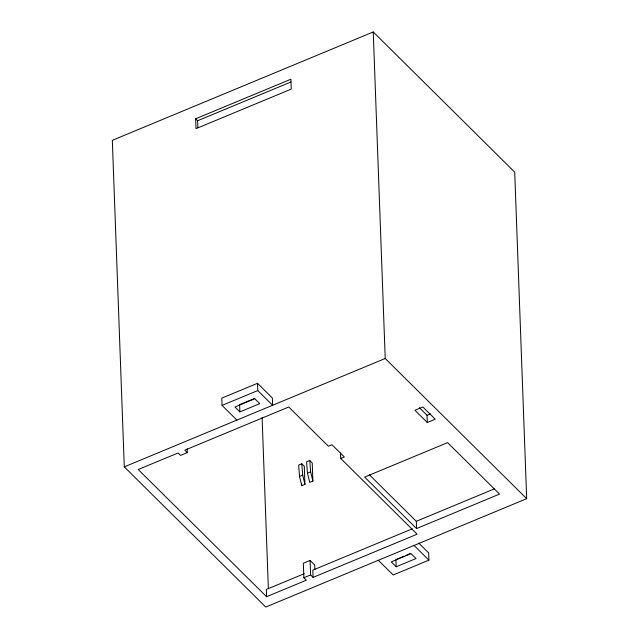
<?xml version="1.0" encoding="UTF-8"?>
<svg xmlns="http://www.w3.org/2000/svg" width="639" height="639" viewBox="0 0 639 639"><rect width="100%" height="100%" fill="white"/><g stroke="black" fill="none" stroke-linecap="round" stroke-linejoin="round"><path stroke-width="0.96" d="M373.248 31.95L112.32 140.324L124.293 466.869L265.752 607.05L526.68 498.676L514.707 172.131L373.248 31.95L385.221 358.495L526.68 498.676M195.63 118.79L290.889 79.22L291.248 89.093L195.989 128.663L195.63 118.79L197.603 120.747L197.858 127.656M197.603 120.747L291.033 81.944M257.517 383.304L257.781 390.557L272.621 405.262L272.358 398.009L257.517 383.304L221.797 398.137L222.06 405.398L236.901 420.103M222.06 405.398L257.781 390.557M254.961 398.273L239.625 404.647L239.889 411.899L259.738 403.656L254.793 398.76L234.944 407.003L239.889 411.899M124.293 466.869L385.221 358.495M187.155 448.754L187.291 452.62L180.549 455.423L178.073 452.971L138.232 469.521L266.583 596.714L306.337 580.204L303.868 577.752L303.333 563.239L310.083 560.435L314.715 565.028L314.883 569.557M301.808 463.77L298.637 465.088L299.523 476.462L301.768 485.68L304.947 484.362L304.284 466.214L301.808 463.77L302.702 475.144L304.947 484.362M309.747 460.471L306.568 461.789L307.463 473.164L309.707 482.381L312.886 481.063L312.223 462.924L309.747 460.471L310.642 471.846L312.886 481.063M419.472 407.77L427.028 415.254L430.558 413.792M340.523 453.027L340.723 458.467L344.333 456.965L331.968 444.712L328.358 446.214L288.78 406.995L184.823 450.168L187.291 452.62M427.291 422.515L435.231 419.216L422.866 406.963L414.927 410.262L427.291 422.515L427.028 415.254M299.523 476.462L302.702 475.144M307.463 473.164L310.642 471.846M369.286 474.705L416.309 521.296L494.658 488.755M304.268 573.694L266.319 589.454L266.583 596.714M412.259 528.844L312.822 570.14L313.086 577.4L417.131 534.188L340.723 458.467M416.572 528.557L499.53 494.099L447.596 442.635L364.645 477.093L416.572 528.557L416.309 521.296M303.868 577.752L310.618 574.948L313.086 577.4M396.819 559.157L404.04 556.162M405.845 555.411L410.35 553.534M396.18 566.785L416.029 558.542L411.085 553.646L391.236 561.889L396.18 566.785L395.916 559.532M418.753 543.094L428.649 552.895L428.913 560.147L393.193 574.988L378.352 560.283M414.08 545.442L428.913 560.147M310.083 560.435L310.618 574.948M301.704 483.771L301.768 485.68M262.094 417.531L268.364 588.615"/></g></svg>
